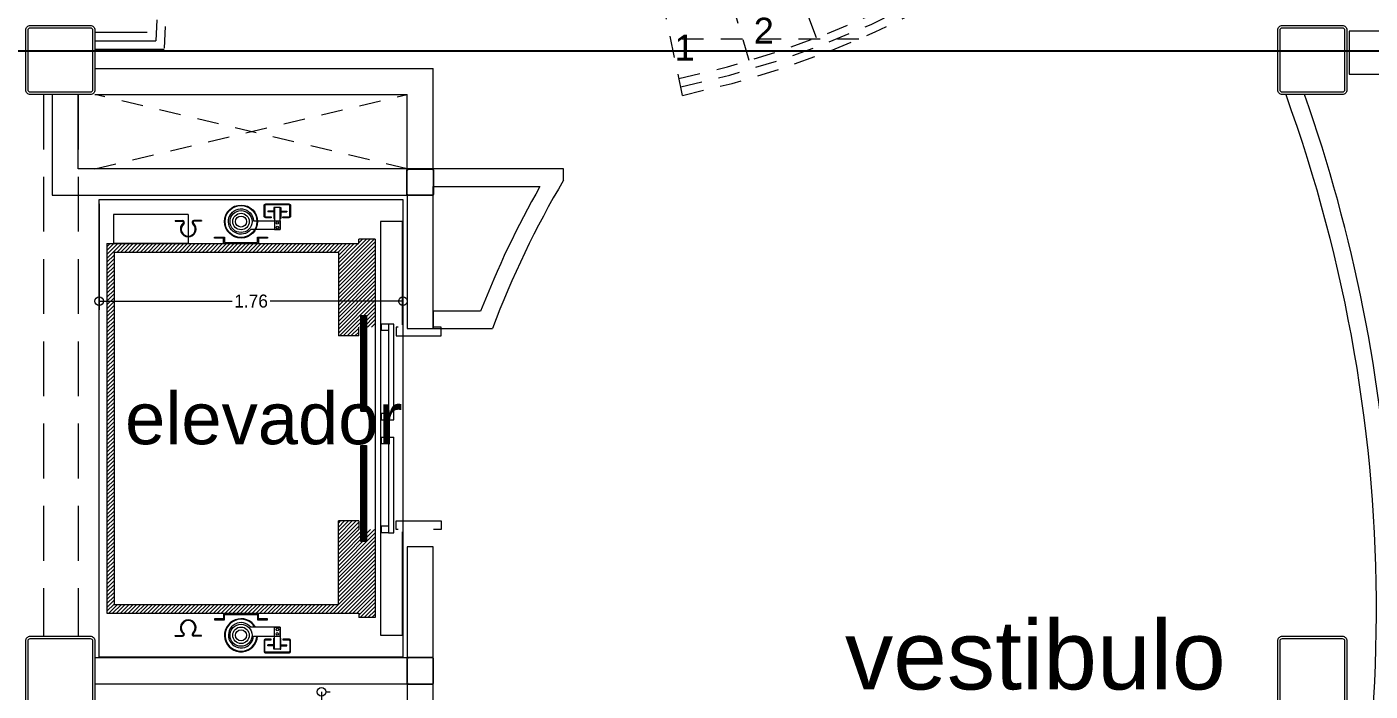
# Model space of a CAD drawing. Header units: millimetres. Extents: x 744843 to 745492, y 2520966 to 2521458.
# Drawn here: x 745341.33 to 745349.11, y 2521149.8 to 2521153.65 of the extents above; entities that cross this region are included whole.
import ezdxf

# ---------------------------------------------------------------- set-up
doc = ezdxf.new("R2010")
doc.units = ezdxf.units.MM
doc.header["$PDMODE"] = 35
doc.header["$PDSIZE"] = 1
doc.linetypes.add('HIDDEN', pattern=[9.525, 6.35, -3.175])
doc.linetypes.add('HIDDEN2', pattern=[0.1875, 0.125, -0.0625])
for name, color, linetype, lineweight in [('A-Columnas_Secun', 74, 'Continuous', 20), ('A_Cotas_Interiores', 8, 'Continuous', 20), ('A_Elevador', 6, 'Continuous', 0), ('A_Escaleras', 52, 'Continuous', 20), ('A_Muros', 30, 'Continuous', 20), ('A_Proyecciones', 192, 'HIDDEN', 20), ('A_Textos', 4, 'Continuous', 20), ('A_Ventanas', 4, 'Continuous', 20)]:
    doc.layers.add(name, color=color, linetype=linetype, lineweight=lineweight)
doc.layers.add('A_Ejes', color=8, linetype='Continuous')
doc.styles.add('Arial', font='arial.ttf', dxfattribs={"height": 1})
doc.dimstyles.new('EJES', dxfattribs={"dimtxt": 0.25, "dimasz": 0.25, "dimexe": 0.5, "dimexo": 0.25, "dimgap": 0.01, "dimtad": 0, "dimtih": 1, "dimtoh": 1, "dimzin": 4, "dimdsep": 46, "dimtxsty": 'Standard', "dimblk": 'ORIGIN', "dimcen": 0.09, "dimclrd": 8, "dimclre": 8, "dimclrt": 4, "dimadec": 1, "dimazin": 0, "dimtfac": 1, "dimtofl": 0, "dimtmove": 2, "dimatfit": 3, "dimfxl": 0.15, "dimtolj": 1, "dimtzin": 0, "dimlwd": -1, "dimlwe": -1, "dimarcsym": 0})

# ---------------------------------------------------------------- blocks, each defined once
blk = doc.blocks.new('_Origin')
at = {"color": 0, "linetype": 'ByBlock', "lineweight": -2}
blk.add_line((0, 0), (-1, 0), dxfattribs=at)
blk.add_circle((0, 0), 0.5, dxfattribs=at)
blk = doc.blocks.new('*D39')
at = {"layer": 'A_Cotas_Interiores', "color": 8, "transparency": 16777216}
for p, q in [((745341.7479, 2521152.6229), (745341.7479, 2521152.0097)), ((745343.5079, 2521152.6229), (745343.5079, 2521152.0097)), ((745341.7979, 2521152.0597), (745342.5179, 2521152.0597)), ((745343.4579, 2521152.0597), (745342.7379, 2521152.0597))]:
    blk.add_line(p, q, dxfattribs=at)
at = {"layer": 'Defpoints', "color": 0, "transparency": 16777216}
for p in [(745341.7479, 2521152.6479), (745343.5079, 2521152.6479), (745341.7479, 2521152.0597)]:
    blk.add_point(p, dxfattribs=at)
at = {"layer": 'A_Cotas_Interiores', "color": 8, "transparency": 16777216, "xscale": 0.05, "yscale": 0.05, "zscale": 0.05, "rotation": 180}
blk.add_blockref('_Origin', (745341.7479, 2521152.0597), dxfattribs=at)
at = {"layer": 'A_Cotas_Interiores', "color": 8, "transparency": 16777216, "xscale": 0.05, "yscale": 0.05, "zscale": 0.05}
blk.add_blockref('_Origin', (745343.5079, 2521152.0597), dxfattribs=at)
at = {"layer": 'A_Cotas_Interiores', "color": 4, "transparency": 16777216, "insert": (745342.6279, 2521152.0597), "char_height": 0.075, "attachment_point": 5}
blk.add_mtext('\\A1;1.76', dxfattribs=at)
blk = doc.blocks.new('*D37')
at = {"layer": 'A_Cotas_Interiores', "color": 8, "transparency": 16777216}
for p, q in [((745343.0608, 2521149.7979), (745343.0858, 2521149.7979)), ((745343.0358, 2521149.7479), (745343.0358, 2521148.1654)), ((745343.0358, 2521147.1979), (745343.0358, 2521148.0704)), ((745343.0108, 2521147.1479), (745342.9858, 2521147.1479))]:
    blk.add_line(p, q, dxfattribs=at)
at = {"layer": 'Defpoints', "color": 0, "transparency": 16777216}
for p in [(745343.0358, 2521149.7979), (745343.0358, 2521147.1479), (745343.0358, 2521147.1479)]:
    blk.add_point(p, dxfattribs=at)
at = {"layer": 'A_Cotas_Interiores', "color": 8, "transparency": 16777216, "xscale": 0.05, "yscale": 0.05, "zscale": 0.05}
for p, rotation in [((745343.0358, 2521149.7979), 90), ((745343.0358, 2521147.1479), 270)]:
    blk.add_blockref('_Origin', p, dxfattribs=dict(at, rotation=rotation))
at = {"layer": 'A_Cotas_Interiores', "color": 4, "transparency": 16777216, "insert": (745343.0075, 2521148.1179), "char_height": 0.075, "attachment_point": 5}
blk.add_mtext('\\A1;2.65', dxfattribs=at)

msp = doc.modelspace()

# ---------------------------------------------------------------- hatches: boundary and pattern name
at = {"layer": 'A_Elevador'}
for points in [[(745342.2341, 2521152.5111, 0.695188), (745342.2639, 2521152.4313, 0.695213), (745342.2938, 2521152.5111, -0.694672), (745342.2979, 2521152.5221), (745342.3404, 2521152.5221), (745342.3404, 2521152.5265), (745342.2966, 2521152.5265, 0.701527), (745342.2898, 2521152.5077, -0.700851), (745342.2639, 2521152.4359, -0.700847), (745342.238, 2521152.5077, 0.701524), (745342.2312, 2521152.5265), (745342.1875, 2521152.5265), (745342.1875, 2521152.5221), (745342.23, 2521152.5221, -0.694626)], [(745342.2936, 2521150.1346, 0.695188), (745342.2638, 2521150.2144, 0.695213), (745342.2339, 2521150.1346, -0.694672), (745342.2298, 2521150.1236), (745342.1873, 2521150.1236), (745342.1873, 2521150.1192), (745342.2311, 2521150.1192, 0.701527), (745342.2379, 2521150.138, -0.700851), (745342.2638, 2521150.2098, -0.700847), (745342.2897, 2521150.138, 0.701524), (745342.2965, 2521150.1192), (745342.3402, 2521150.1192), (745342.3402, 2521150.1236), (745342.2977, 2521150.1236, -0.694626)]]:
    msp.add_hatch(color=256, dxfattribs=at).paths.add_polyline_path(points)
h = msp.add_hatch(dxfattribs=at)
h.set_pattern_fill('LINE', scale=0.005, angle=45, style=0)
h.set_pattern_definition([(45, (745346.732149, 2521153.43012), (-0.01122532, 0.01122532), [])])
h.paths.add_polyline_path([(745343.3468, 2521152.4185), (745343.2512, 2521152.4185), (745343.2512, 2521152.393), (745342.6715, 2521152.393), (745342.6715, 2521152.393), (745342.4677, 2521152.393), (745342.4677, 2521152.393), (745341.7925, 2521152.393), (745341.7925, 2521150.2527), (745342.4677, 2521150.2527), (745342.4677, 2521150.2527), (745342.6715, 2521150.2527), (745342.6715, 2521150.2527), (745343.2512, 2521150.2527), (745343.2512, 2521150.2272), (745343.3468, 2521150.2272), (745343.3468, 2521150.7368), (745343.2512, 2521150.7368), (745343.2512, 2521150.7878), (745343.1334, 2521150.7878), (745343.1334, 2521150.3036), (745341.8339, 2521150.3036), (745341.8339, 2521152.3421), (745343.1334, 2521152.3421), (745343.1334, 2521151.8579), (745343.2512, 2521151.8579), (745343.2512, 2521151.9089), (745343.3468, 2521151.9089)])
h = msp.add_hatch(dxfattribs=at)
h.set_pattern_fill('LINE', scale=0.001, style=0)
h.set_pattern_definition([(0, (745346.732149, 2521153.4301193), (0, 0.003175), [])])
h.paths.add_polyline_path([(745343.2638, 2521151.9771), (745343.2957, 2521151.9771), (745343.2957, 2521151.4229), (745343.2638, 2521151.4229)])
h.paths.add_polyline_path([(745343.264, 2521151.2229), (745343.2958, 2521151.2229), (745343.2958, 2521150.6686), (745343.264, 2521150.6686)])

# ---------------------------------------------------------------- linework, layer by layer
at = {"layer": 'A-Columnas_Secun'}
for points in [[(745341.3224, 2521153.6294), (745341.3224, 2521153.6294, -0.414214), (745341.3491, 2521153.6561), (745341.6962, 2521153.6561, -0.414214), (745341.7229, 2521153.6294), (745341.7229, 2521153.2823, -0.414214), (745341.6962, 2521153.2556), (745341.3491, 2521153.2556, -0.414214), (745341.3224, 2521153.2823), (745341.3224, 2521153.6294)], [(745348.5754, 2521153.6294), (745348.5754, 2521153.6294, -0.414214), (745348.6021, 2521153.6561), (745348.9492, 2521153.6561, -0.414214), (745348.9759, 2521153.6294), (745348.9759, 2521153.2823, -0.414214), (745348.9492, 2521153.2556), (745348.6021, 2521153.2556, -0.414214), (745348.5754, 2521153.2823), (745348.5754, 2521153.6294)], [(745341.3224, 2521150.0929), (745341.3224, 2521150.0929, -0.414214), (745341.3491, 2521150.1196), (745341.6962, 2521150.1196, -0.414214), (745341.7229, 2521150.0929), (745341.7229, 2521149.7458, -0.414214), (745341.6962, 2521149.7191), (745341.3491, 2521149.7191, -0.414214), (745341.3224, 2521149.7458), (745341.3224, 2521150.0929)], [(745348.5754, 2521150.0929), (745348.5754, 2521150.0929, -0.414214), (745348.6021, 2521150.1196), (745348.9492, 2521150.1196, -0.414214), (745348.9759, 2521150.0929), (745348.9759, 2521149.7458, -0.414214), (745348.9492, 2521149.7191), (745348.6021, 2521149.7191, -0.414214), (745348.5754, 2521149.7458), (745348.5754, 2521150.0929)]]:
    msp.add_lwpolyline(points, format="xyb", dxfattribs=at)
for points in [[(745341.3357, 2521153.6294, -0.414214), (745341.3491, 2521153.6428), (745341.6962, 2521153.6428, -0.414214), (745341.7095, 2521153.6294), (745341.7095, 2521153.2823, -0.414214), (745341.6962, 2521153.269), (745341.3491, 2521153.269, -0.414214), (745341.3357, 2521153.2823)], [(745348.5888, 2521153.6294, -0.414214), (745348.6021, 2521153.6428), (745348.9492, 2521153.6428, -0.414214), (745348.9625, 2521153.6294), (745348.9625, 2521153.2823, -0.414214), (745348.9492, 2521153.269), (745348.6021, 2521153.269, -0.414214), (745348.5888, 2521153.2823)], [(745343.6754, 2521152.6704), (745343.5404, 2521152.6704, -0.414214), (745343.5304, 2521152.6804), (745343.5304, 2521152.8154, -0.414214), (745343.5404, 2521152.8254), (745343.6754, 2521152.8254, -0.414214), (745343.6854, 2521152.8154), (745343.6854, 2521152.6804, -0.414214)], [(745343.6754, 2521152.6729), (745343.5404, 2521152.6729, -0.414214), (745343.5329, 2521152.6804), (745343.5329, 2521152.8154, -0.414214), (745343.5404, 2521152.8229), (745343.6754, 2521152.8229, -0.414214), (745343.6829, 2521152.8154), (745343.6829, 2521152.6804, -0.414214)], [(745341.3357, 2521150.0929, -0.414214), (745341.3491, 2521150.1062), (745341.6962, 2521150.1062, -0.414214), (745341.7095, 2521150.0929), (745341.7095, 2521149.7458, -0.414214), (745341.6962, 2521149.7325), (745341.3491, 2521149.7325, -0.414214), (745341.3357, 2521149.7458)], [(745348.5888, 2521150.0929, -0.414214), (745348.6021, 2521150.1062), (745348.9492, 2521150.1062, -0.414214), (745348.9625, 2521150.0929), (745348.9625, 2521149.7458, -0.414214), (745348.9492, 2521149.7325), (745348.6021, 2521149.7325, -0.414214), (745348.5888, 2521149.7458)], [(745343.6754, 2521149.9969), (745343.5404, 2521149.9969, 0.414214), (745343.5304, 2521149.9869), (745343.5304, 2521149.8519, 0.414214), (745343.5404, 2521149.8419), (745343.6754, 2521149.8419, 0.414214), (745343.6854, 2521149.8519), (745343.6854, 2521149.9869, 0.414214)], [(745343.6754, 2521149.9944), (745343.5404, 2521149.9944, 0.414214), (745343.5329, 2521149.9869), (745343.5329, 2521149.8519, 0.414214), (745343.5404, 2521149.8444), (745343.6754, 2521149.8444, 0.414214), (745343.6829, 2521149.8519), (745343.6829, 2521149.9869, 0.414214)]]:
    msp.add_lwpolyline(points, format="xyb", close=True, dxfattribs=at)
at = {"layer": 'A_Ejes', "ltscale": 0.5}
msp.add_line((745296.0204, 2521153.5083), (745459.3526, 2521153.5083), dxfattribs=at)
at = {"layer": 'A_Elevador'}
for p, q in [((745342.7593, 2521152.6017), (745342.7593, 2521152.538)), ((745342.7639, 2521152.6017), (745342.7593, 2521152.6017)), ((745342.7958, 2521152.6017), (745342.8003, 2521152.6017)), ((745342.8003, 2521152.6017), (745342.8003, 2521152.538)), ((745342.2638, 2521152.5603), (745341.8318, 2521152.5603)), ((745341.8318, 2521152.5603), (745341.8318, 2521152.393)), ((745342.1875, 2521152.5265), (745342.2312, 2521152.5265)), ((745342.1875, 2521152.5265), (745342.1875, 2521152.5221)), ((745342.1875, 2521152.5221), (745342.23, 2521152.5221)), ((745342.2638, 2521152.5603), (745342.2638, 2521152.393)), ((745342.3404, 2521152.5265), (745342.2966, 2521152.5265)), ((745342.3404, 2521152.5221), (745342.2979, 2521152.5221)), ((745342.3404, 2521152.5265), (745342.3404, 2521152.5221)), ((745342.7241, 2521152.5807), (745342.7241, 2521152.5762)), ((745342.7593, 2521152.5807), (745342.7241, 2521152.5807)), ((745342.7593, 2521152.5762), (745342.7241, 2521152.5762)), ((745342.7593, 2521152.538), (745342.7639, 2521152.538)), ((745342.8003, 2521152.538), (745342.7958, 2521152.538)), ((745342.8003, 2521152.5807), (745342.8356, 2521152.5807)), ((745342.8003, 2521152.5762), (745342.8356, 2521152.5762)), ((745342.8356, 2521152.5807), (745342.8356, 2521152.5762)), ((745343.3786, 2521152.5205), (745343.3786, 2521150.1253)), ((745343.506, 2521152.5205), (745343.3786, 2521152.5205)), ((745343.506, 2521151.9217), (745343.506, 2521152.5205)), ((745341.7925, 2521152.393), (745341.7925, 2521150.2527)), ((745341.7925, 2521152.393), (745343.2512, 2521152.393)), ((745342.2638, 2521152.393), (745341.8318, 2521152.393)), ((745342.4167, 2521152.4241), (745342.4167, 2521152.4304)), ((745342.4167, 2521152.4304), (745342.4741, 2521152.4304)), ((745342.4677, 2521152.4241), (745342.4167, 2521152.4241)), ((745342.4677, 2521152.393), (745342.4677, 2521152.4241)), ((745342.4677, 2521152.393), (745342.6715, 2521152.393)), ((745342.4741, 2521152.4304), (745342.4741, 2521152.3986)), ((745342.4741, 2521152.3986), (745342.6652, 2521152.3986)), ((745342.6652, 2521152.4304), (745342.7225, 2521152.4304)), ((745342.6652, 2521152.3986), (745342.6652, 2521152.4304)), ((745342.7225, 2521152.4241), (745342.6715, 2521152.4241)), ((745342.6715, 2521152.4241), (745342.6715, 2521152.393)), ((745342.7225, 2521152.4304), (745342.7225, 2521152.4241)), ((745343.3468, 2521152.4185), (745343.2512, 2521152.4185)), ((745343.2512, 2521152.393), (745343.2512, 2521152.4185)), ((745343.3468, 2521152.4185), (745343.3468, 2521150.2272)), ((745341.8339, 2521152.3421), (745341.8339, 2521150.3036)), ((745343.1334, 2521152.3421), (745341.8339, 2521152.3421)), ((745343.1334, 2521152.3421), (745343.1334, 2521151.8579)), ((745343.2512, 2521151.8579), (745343.2512, 2521151.9089)), ((745343.3818, 2521151.9271), (745343.3818, 2521151.8888)), ((745343.4232, 2521151.9271), (745343.3818, 2521151.9271)), ((745343.4232, 2521151.9271), (745343.4232, 2521151.3729)), ((745343.4551, 2521151.9271), (745343.4232, 2521151.9271)), ((745343.4551, 2521151.3729), (745343.4551, 2521151.9271)), ((745343.2512, 2521151.8579), (745343.1334, 2521151.8579)), ((745343.4232, 2521151.8888), (745343.3818, 2521151.8888)), ((745343.3818, 2521151.4111), (745343.4232, 2521151.4111)), ((745343.3818, 2521151.4111), (745343.3818, 2521151.3729)), ((745343.3818, 2521151.3729), (745343.4551, 2521151.3729)), ((745343.3818, 2521151.2729), (745343.3818, 2521151.2346)), ((745343.3818, 2521151.2729), (745343.4551, 2521151.2729)), ((745343.3818, 2521151.2346), (745343.4232, 2521151.2346)), ((745343.4232, 2521151.2729), (745343.4232, 2521150.7186)), ((745343.4551, 2521150.7186), (745343.4551, 2521151.2729)), ((745343.1334, 2521150.3036), (745343.1334, 2521150.7878)), ((745343.2512, 2521150.7878), (745343.1334, 2521150.7878)), ((745343.2512, 2521150.7878), (745343.2512, 2521150.7368)), ((745343.3818, 2521150.7569), (745343.3818, 2521150.7186)), ((745343.4232, 2521150.7569), (745343.3818, 2521150.7569)), ((745343.4232, 2521150.7186), (745343.3818, 2521150.7186)), ((745343.4232, 2521150.7186), (745343.4551, 2521150.7186)), ((745343.506, 2521150.1253), (745343.506, 2521150.7241)), ((745341.8339, 2521150.3036), (745343.1334, 2521150.3036)), ((745341.7925, 2521150.2527), (745343.2512, 2521150.2527)), ((745342.4677, 2521150.2208), (745342.4167, 2521150.2208)), ((745342.4167, 2521150.2208), (745342.4167, 2521150.2144)), ((745342.4167, 2521150.2144), (745342.4741, 2521150.2144)), ((745342.4677, 2521150.2527), (745342.6715, 2521150.2527)), ((745342.4677, 2521150.2527), (745342.4677, 2521150.2208)), ((745342.4741, 2521150.2463), (745342.6652, 2521150.2463)), ((745342.4741, 2521150.2144), (745342.4741, 2521150.2463)), ((745342.6652, 2521150.2463), (745342.6652, 2521150.2144)), ((745342.6652, 2521150.2144), (745342.7225, 2521150.2144)), ((745342.6715, 2521150.2208), (745342.6715, 2521150.2527)), ((745342.7225, 2521150.2208), (745342.6715, 2521150.2208)), ((745342.7225, 2521150.2144), (745342.7225, 2521150.2208)), ((745343.2512, 2521150.2527), (745343.2512, 2521150.2272)), ((745343.3468, 2521150.2272), (745343.2512, 2521150.2272)), ((745342.1873, 2521150.1236), (745342.2298, 2521150.1236)), ((745342.1873, 2521150.1192), (745342.1873, 2521150.1236)), ((745342.1873, 2521150.1192), (745342.2311, 2521150.1192)), ((745342.3402, 2521150.1192), (745342.2965, 2521150.1192)), ((745342.3402, 2521150.1236), (745342.2977, 2521150.1236)), ((745342.3402, 2521150.1192), (745342.3402, 2521150.1236)), ((745342.7593, 2521150.044), (745342.7593, 2521150.1077)), ((745342.7593, 2521150.1077), (745342.7639, 2521150.1077)), ((745342.8003, 2521150.1077), (745342.7958, 2521150.1077)), ((745342.8003, 2521150.044), (745342.8003, 2521150.1077)), ((745343.3786, 2521150.1253), (745343.506, 2521150.1253)), ((745342.7241, 2521150.065), (745342.7241, 2521150.0695)), ((745342.7593, 2521150.0695), (745342.7241, 2521150.0695)), ((745342.7593, 2521150.065), (745342.7241, 2521150.065)), ((745342.7639, 2521150.044), (745342.7593, 2521150.044)), ((745342.7958, 2521150.044), (745342.8003, 2521150.044)), ((745342.8003, 2521150.0695), (745342.8356, 2521150.0695)), ((745342.8003, 2521150.065), (745342.8356, 2521150.065)), ((745342.8356, 2521150.065), (745342.8356, 2521150.0695))]:
    msp.add_line(p, q, dxfattribs=at)
for points in [[(745341.7479, 2521149.9979), (745341.7479, 2521152.6479), (745343.5079, 2521152.6479), (745343.5079, 2521149.9979), (745341.7479, 2521149.9979)], [(745343.4806, 2521151.9089), (745343.4678, 2521151.9089), (745343.4678, 2521151.8579), (745343.729, 2521151.8579), (745343.729, 2521151.9089), (745343.6844, 2521151.9089)], [(745343.4806, 2521150.7368), (745343.4678, 2521150.7368), (745343.4678, 2521150.7878), (745343.729, 2521150.7878), (745343.729, 2521150.7368), (745343.6844, 2521150.7368)]]:
    msp.add_lwpolyline(points, dxfattribs=at)
for points in [[(745342.7448, 2521152.5473), (745342.7448, 2521152.5427), (745342.7125, 2521152.5427, -0.414214), (745342.7034, 2521152.5519), (745342.7034, 2521152.6132, -0.414214), (745342.7125, 2521152.6224), (745342.8472, 2521152.6224, -0.414214), (745342.8563, 2521152.6132), (745342.8563, 2521152.5519, -0.414214), (745342.8472, 2521152.5427), (745342.8117, 2521152.5427), (745342.8117, 2521152.5473), (745342.8472, 2521152.5473, 0.414214), (745342.8517, 2521152.5519), (745342.8517, 2521152.6132, 0.414214), (745342.8472, 2521152.6178), (745342.7125, 2521152.6178, 0.414214), (745342.708, 2521152.6132), (745342.708, 2521152.5519, 0.414214), (745342.7125, 2521152.5473)], [(745342.6427, 2521152.5252), (745342.7958, 2521152.5252), (745342.7958, 2521152.4743), (745342.6265, 2521152.4743, -5.289625)], [(745342.6427, 2521150.1205), (745342.7958, 2521150.1205), (745342.7958, 2521150.1714), (745342.6265, 2521150.1714, 5.289625)], [(745342.7448, 2521150.0984), (745342.7448, 2521150.103), (745342.7125, 2521150.103, 0.414214), (745342.7034, 2521150.0938), (745342.7034, 2521150.0325, 0.414214), (745342.7125, 2521150.0233), (745342.8472, 2521150.0233, 0.414214), (745342.8563, 2521150.0325), (745342.8563, 2521150.0938, 0.414214), (745342.8472, 2521150.103), (745342.8117, 2521150.103), (745342.8117, 2521150.0984), (745342.8472, 2521150.0984, -0.414214), (745342.8517, 2521150.0938), (745342.8517, 2521150.0325, -0.414214), (745342.8472, 2521150.0279), (745342.7125, 2521150.0279, -0.414214), (745342.708, 2521150.0325), (745342.708, 2521150.0938, -0.414214), (745342.7125, 2521150.0984)]]:
    msp.add_lwpolyline(points, format="xyb", close=True, dxfattribs=at)
for points in [[(745342.7639, 2521152.4743), (745342.7958, 2521152.4743), (745342.7958, 2521152.6017), (745342.7639, 2521152.6017)], [(745343.2638, 2521151.9771), (745343.2957, 2521151.9771), (745343.2957, 2521151.4229), (745343.2638, 2521151.4229)], [(745343.264, 2521151.2229), (745343.2958, 2521151.2229), (745343.2958, 2521150.6686), (745343.264, 2521150.6686)], [(745342.7639, 2521150.1714), (745342.7958, 2521150.1714), (745342.7958, 2521150.044), (745342.7639, 2521150.044)]]:
    msp.add_lwpolyline(points, close=True, dxfattribs=at)
for centre, radius in [((745342.5696, 2521152.5204), 0.0956), ((745342.5696, 2521152.5204), 0.0924), ((745342.5696, 2521152.5204), 0.0637), ((745342.5696, 2521152.5204), 0.0637), ((745342.5696, 2521152.5204), 0.0478), ((745342.5696, 2521152.5204), 0.0319), ((745342.7798, 2521152.5125), 0.00717), ((745342.7798, 2521152.487), 0.00717), ((745342.5696, 2521150.1253), 0.0637), ((745342.5696, 2521150.1253), 0.0637), ((745342.5696, 2521150.1253), 0.0478), ((745342.5696, 2521150.1253), 0.0319), ((745342.7798, 2521150.1587), 0.00717), ((745342.7798, 2521150.1332), 0.00717)]:
    msp.add_circle(centre, radius, dxfattribs=at)
for centre, radius, start, end in [((745342.23, 2521152.5159), 0.00625, 310.86609, 90.00544), ((745342.2312, 2521152.5159), 0.0106, 309.79622, 90.00187), ((745342.2966, 2521152.5159), 0.0106, 89.99536, 230.19815), ((745342.2979, 2521152.5159), 0.00625, 89.98743, 229.13391), ((745342.2638, 2521152.4768), 0.0455, 130.8699, 270.19084), ((745342.264, 2521152.4765), 0.0406, 129.79827, 270.00094), ((745342.264, 2521152.4768), 0.0455, 269.80784, 49.13142), ((745342.2639, 2521152.4765), 0.0406, 269.99868, 50.2032), ((745342.2637, 2521150.169), 0.0455, 89.80784, 229.13142), ((745342.2638, 2521150.1692), 0.0406, 89.99868, 230.2032), ((745342.2638, 2521150.169), 0.0455, 310.8699, 90.19084), ((745342.2637, 2521150.1692), 0.0406, 309.79827, 90.00094), ((745342.5696, 2521150.1253), 0.0956, 28.90333, 357.13402), ((745342.5696, 2521150.1253), 0.0924, 30, 357.0351), ((745342.2298, 2521150.1298), 0.00625, 269.98743, 49.13391), ((745342.2311, 2521150.1298), 0.0106, 269.99536, 50.19815), ((745342.2965, 2521150.1298), 0.0106, 129.79622, 270.00187), ((745342.2977, 2521150.1298), 0.00625, 130.86609, 270.00544)]:
    msp.add_arc(centre, radius, start, end, dxfattribs=at)
at = {"layer": 'A_Escaleras', "linetype": 'HIDDEN2'}
for p, q in [((745345.9043, 2521153.5844), (745345.2604, 2521155.2653)), ((745345.5141, 2521153.4521), (745345.0027, 2521155.1779)), ((745345.1274, 2521153.2509), (745344.7336, 2521155.1097)), ((745346.1496, 2521153.5764), (745345.0584, 2521153.5764))]:
    msp.add_line(p, q, dxfattribs=at)
at = {"layer": 'A_Escaleras'}
for p, q in [((745341.7229, 2521153.6174), (745342.0269, 2521153.6174)), ((745341.7229, 2521153.5674), (745342.0753, 2521153.5674)), ((745341.7229, 2521153.5174), (745342.124, 2521153.5174))]:
    msp.add_line(p, q, dxfattribs=at)
at = {"layer": 'A_Escaleras', "linetype": 'HIDDEN2'}
for centre, radius, start, end in [((745347.4234, 2521153.4083), 5.4005, 123.02385, 177.78153), ((745347.4234, 2521153.4083), 5.3505, 123.99092, 178.29652), ((745347.4234, 2521153.4083), 5.3005, 123.8834, 178.82111), ((745344.0082, 2521158.5341), 5.3005, 281.96014, 331.36584), ((745344.0082, 2521158.5341), 5.3505, 281.96014, 331.50337), ((745344.0082, 2521158.5341), 5.4005, 281.96014, 331.63738)]:
    msp.add_arc(centre, radius, start, end, dxfattribs=at)
at = {"layer": 'A_Muros'}
for p, q in [((745341.7229, 2521153.4056), (745343.6829, 2521153.4056)), ((745343.6829, 2521152.8254), (745343.6829, 2521153.4056)), ((745341.4756, 2521153.2556), (745341.4756, 2521152.6729)), ((745341.6256, 2521152.8254), (745341.6256, 2521153.2556)), ((745341.7229, 2521153.2556), (745343.5329, 2521153.2556)), ((745343.5329, 2521152.8254), (745343.5329, 2521153.2556)), ((745344.4386, 2521152.8254), (745341.6256, 2521152.8254)), ((745344.4386, 2521152.7601), (745344.4386, 2521152.8254)), ((745343.6829, 2521152.3119), (745343.6829, 2521152.7229)), ((745343.6829, 2521151.901), (745343.6829, 2521152.7229)), ((745343.6829, 2521152.7229), (745344.3012, 2521152.7229)), ((745341.4756, 2521152.6729), (745343.5329, 2521152.6729)), ((745343.5329, 2521152.6729), (745343.5329, 2521151.901)), ((745343.9578, 2521152.001), (745343.6829, 2521152.001)), ((745343.6829, 2521152.001), (745343.6829, 2521151.901)), ((745343.5329, 2521151.901), (745343.6829, 2521151.901)), ((745343.6829, 2521151.901), (745344.0267, 2521151.901)), ((745343.6829, 2521150.6376), (745343.5329, 2521150.6376)), ((745343.5329, 2521150.6376), (745343.5329, 2521149.9944)), ((745343.6829, 2521149.0079), (745343.6829, 2521150.6376)), ((745343.5329, 2521149.9944), (745341.7229, 2521149.9944)), ((745341.7229, 2521149.8444), (745343.5329, 2521149.8444)), ((745343.5329, 2521149.8444), (745343.5329, 2521149.0079))]:
    msp.add_line(p, q, dxfattribs=at)
msp.add_lwpolyline([(745349.2315, 2521153.6234), (745348.9883, 2521153.6234), (745348.9883, 2521153.3734), (745349.2315, 2521153.3734)], close=True, dxfattribs=at)
msp.add_lwpolyline([(745348.7309, 2521153.2556), (745348.6213, 2521153.2556, -0.177756), (745348.5975, 2521147.2294), (745348.7298, 2521147.2294, 0.071077), (745349.2315, 2521149.7473), (745349.2315, 2521150.7408, 0.070987)], format="xyb", close=True, dxfattribs=at)
for centre, radius, start, end in [((745349.3968, 2521149.5246), 13.7472, 162.70315, 258.43469), ((745349.3968, 2521149.5246), 13.5972, 163.16775, 258.30532), ((745349.0238, 2521150.0336), 5.3346, 149.26265, 159.5096), ((745349.0238, 2521150.0336), 5.4346, 150.34051, 158.77631)]:
    msp.add_arc(centre, radius, start, end, dxfattribs=at)
at = {"layer": 'A_Proyecciones', "ltscale": 0.05}
for p, q in [((745341.4256, 2521153.2556), (745341.4256, 2521150.1196)), ((745341.6256, 2521153.2556), (745341.6256, 2521150.1196))]:
    msp.add_line(p, q, dxfattribs=at)
at = {"layer": 'A_Proyecciones', "linetype": 'HIDDEN2'}
for p, q in [((745341.7229, 2521152.8254), (745343.5329, 2521153.2556)), ((745343.5329, 2521152.8254), (745341.7229, 2521153.2556))]:
    msp.add_line(p, q, dxfattribs=at)
at = {"layer": 'A_Ventanas'}
for radius, start, end in [(13.6722, 162.84987, 258.38327), (13.6622, 162.88004, 258.36604)]:
    msp.add_arc((745349.3968, 2521149.5246), radius, start, end, dxfattribs=at)

# ---------------------------------------------------------------- texts
at = {"layer": 'A_Textos', "ltscale": 0.1, "char_height": 0.15, "attachment_point": 2, "style": 'Arial'}
for s, insert, width in [('2', (745345.5981, 2521153.7003), 0.193823), ('1', (745345.1396, 2521153.602), 4.44747)]:
    msp.add_mtext(s, dxfattribs=dict(at, insert=insert, width=width))
at = {"layer": 'A_Textos', "ltscale": 0.075, "insert": (745342.7017, 2521151.5311), "char_height": 0.3, "width": 9.742353, "attachment_point": 2, "line_spacing_factor": 0.75, "style": 'Arial'}
msp.add_mtext('elevador', dxfattribs=at)
at = {"layer": 'A_Textos', "ltscale": 0.1, "insert": (745347.1711, 2521150.2117), "char_height": 0.4, "width": 3.461458, "attachment_point": 2, "line_spacing_factor": 0.75, "style": 'Arial'}
msp.add_mtext('vestibulo', dxfattribs=at)

# ---------------------------------------------------------------- dimensions: what is measured, and where the dimension line sits
at = {"layer": 'A_Cotas_Interiores'}
dim = msp.add_aligned_dim(p1=(745343.5079, 2521152.6479), p2=(745341.7479, 2521152.6479), distance=0.5881, dimstyle='EJES', override={"dimtxt": 0.075, "dimasz": 0.05, "dimexe": 0.05, "dimexo": 0.025, "dimfxl": 1.25}, dxfattribs=at)
dim.commit()
dim.dimension.update_dxf_attribs({"geometry": '*D39', "text_midpoint": (745342.6279, 2521152.0597)})
dim = msp.add_linear_dim(base=(745343.0358, 2521147.1479), p1=(745343.0358, 2521149.7979), p2=(745343.0358, 2521147.1479), angle=270, dimstyle='EJES', override={"dimtxt": 0.075, "dimasz": 0.05, "dimexe": 0.05, "dimexo": 0.025, "dimfxl": 1.25}, dxfattribs=at)
dim.commit()
dim.dimension.update_dxf_attribs({"geometry": '*D37', "text_midpoint": (745343.0075, 2521148.1179), "dimtype": 161})

doc.saveas('drawing.dxf')
